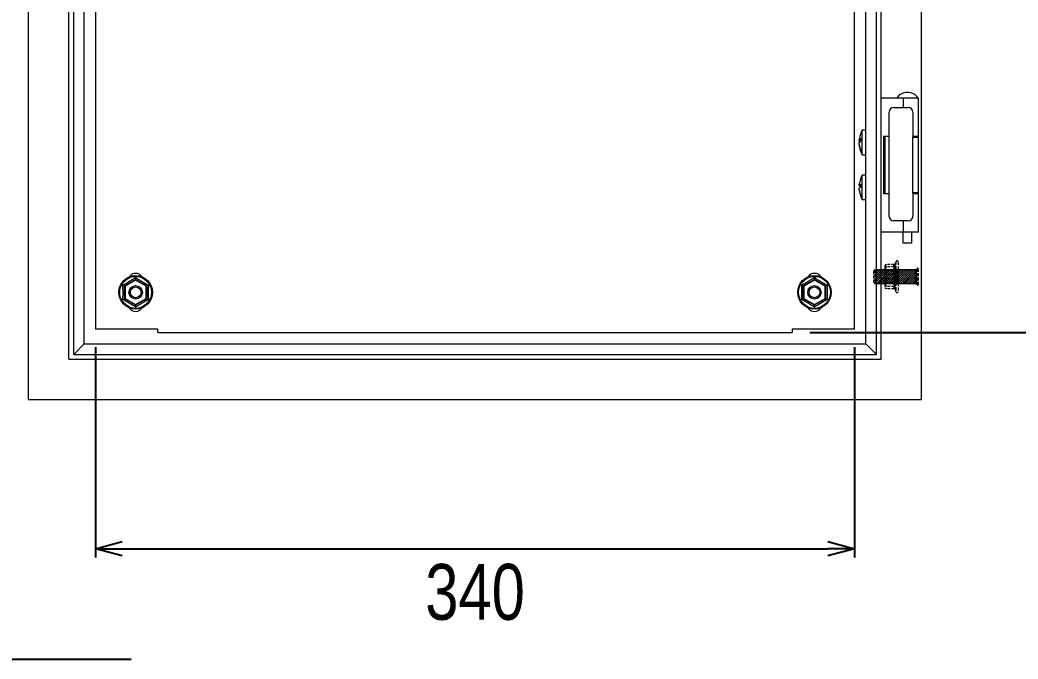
# Model space of a CAD drawing. Header units: millimetres. Extents: x 1748 to 4319, y 1305 to 3131.
# Drawn here: x 3019.7 to 3466.7, y 2196.9 to 2482.9 of the extents above; entities that cross this region are included whole.
import ezdxf

# ---------------------------------------------------------------- set-up
doc = ezdxf.new("R2010")
doc.units = ezdxf.units.MM
doc.linetypes.add('HIDDEN', pattern=[1.905, 1.27, -0.635])
doc.layers.add('AMLAYER_BENDLINE_BACK', color=1, linetype='HIDDEN')
doc.layers.add('BUSBAR', color=3, linetype='Continuous')
doc.styles.add('TAMCO', font='cordia.shx', dxfattribs={"width": 0.8, "height": 25})
doc.dimstyles.new('TAMCO', dxfattribs={"dimtxt": 25, "dimasz": 12, "dimexe": 4, "dimexo": 8, "dimgap": 7, "dimtad": 2, "dimdec": 1, "dimdsep": 46, "dimtxsty": 'TAMCO', "dimblk": 'OPEN30', "dimcen": 2.5, "dimclrd": 4, "dimclre": 4, "dimclrt": 3, "dimadec": 0, "dimazin": 0, "dimtfac": 1, "dimtdec": 1, "dimtmove": 0, "dimatfit": 3, "dimldrblk": 'OPEN30', "dimfxl": 1, "dimarcsym": 0})

# ---------------------------------------------------------------- blocks, each defined once
blk = doc.blocks.new('_Open30')
at = {"color": 0, "linetype": 'ByBlock', "lineweight": -2}
for p, q in [((-1, 0.268), (0, 0)), ((0, 0), (-1, -0.268)), ((0, 0), (-1, 0))]:
    blk.add_line(p, q, dxfattribs=at)
blk = doc.blocks.new('*D38')
at = {"color": 4, "linetype": 'ByBlock', "lineweight": -2}
for p, q in [((3053.5, 2336.49), (3053.5, 2242.28)), ((3393.5, 2336.49), (3393.5, 2242.28)), ((3065.5, 2246.28), (3381.5, 2246.28))]:
    blk.add_line(p, q, dxfattribs=at)
at = {"layer": 'DEFPOINTS', "color": 0, "linetype": 'ByBlock'}
for p in [(3053.5, 2344.49), (3393.5, 2344.49), (3393.5, 2246.28)]:
    blk.add_point(p, dxfattribs=at)
at = {"color": 4, "linetype": 'ByBlock', "lineweight": -2, "xscale": 12, "yscale": 12, "zscale": 12, "rotation": 180}
blk.add_blockref('_Open30', (3053.5, 2246.28), dxfattribs=at)
at = {"color": 4, "linetype": 'ByBlock', "lineweight": -2, "xscale": 12, "yscale": 12, "zscale": 12}
blk.add_blockref('_Open30', (3393.5, 2246.28), dxfattribs=at)
at = {"color": 3, "linetype": 'ByBlock', "lineweight": 9, "insert": (3223.5, 2226.78), "char_height": 25, "attachment_point": 5, "style": 'TAMCO'}
blk.add_mtext('340', dxfattribs=at)
blk = doc.blocks.new('*D39')
at = {"color": 4, "linetype": 'ByBlock', "lineweight": -2}
for p, q in [((3373.5, 2747.99), (3528.27, 2747.99)), ((3524.27, 2735.99), (3524.27, 2354.99)), ((3373.5, 2342.99), (3528.27, 2342.99))]:
    blk.add_line(p, q, dxfattribs=at)
at = {"layer": 'DEFPOINTS', "color": 0, "linetype": 'ByBlock'}
for p in [(3365.5, 2747.99), (3365.5, 2342.99), (3524.27, 2342.99)]:
    blk.add_point(p, dxfattribs=at)
at = {"color": 4, "linetype": 'ByBlock', "lineweight": -2, "xscale": 12, "yscale": 12, "zscale": 12}
for p, rotation in [((3524.27, 2747.99), 90), ((3524.27, 2342.99), 270)]:
    blk.add_blockref('_Open30', p, dxfattribs=dict(at, rotation=rotation))
at = {"color": 3, "linetype": 'ByBlock', "lineweight": 9, "insert": (3543.77, 2545.49), "char_height": 25, "attachment_point": 5, "rotation": 90, "style": 'TAMCO'}
blk.add_mtext('405', dxfattribs=at)
blk = doc.blocks.new('*D44')
at = {"layer": 'BUSBAR', "color": 4, "lineweight": -2}
for p, q in [((3015.5, 2812.99), (2914.46, 2812.99)), ((2918.46, 2324.99), (2918.46, 2800.99)), ((3015.5, 2312.99), (2914.46, 2312.99))]:
    blk.add_line(p, q, dxfattribs=at)
at = {"layer": 'DEFPOINTS', "color": 0}
for p in [(2918.46, 2812.99), (3023.5, 2812.99), (3023.5, 2312.99)]:
    blk.add_point(p, dxfattribs=at)
at = {"layer": 'BUSBAR', "color": 4, "lineweight": -2, "xscale": 12, "yscale": 12, "zscale": 12}
for p, rotation in [((2918.46, 2812.99), 90), ((2918.46, 2312.99), 270)]:
    blk.add_blockref('_Open30', p, dxfattribs=dict(at, rotation=rotation))
at = {"layer": 'BUSBAR', "color": 3, "lineweight": 9, "insert": (2898.96, 2562.99), "char_height": 25, "attachment_point": 5, "rotation": 90, "style": 'TAMCO'}
blk.add_mtext('500', dxfattribs=at)
blk = doc.blocks.new('A$C4a85c06d')
at = {"layer": 'BUSBAR', "color": 2, "lineweight": 9}
blk.add_leader([(-54.03, 41), (-115.14, -116.09), (354.7, -116.09)], dimstyle='TAMCO', override={"dimgap": 8, "dimtad": 0, "dimarcsym": 1}, dxfattribs=at)

msp = doc.modelspace()

# ---------------------------------------------------------------- hatches: boundary and pattern name
at = {"layer": 'AMLAYER_BENDLINE_BACK', "lineweight": 9}
h = msp.add_hatch(dxfattribs=at)
h.set_pattern_fill('ANSI31', color=1, scale=5, style=0)
h.set_pattern_definition([(45, (34194.4548, 8198.7328), (-0.441941738, 0.441941738), [])])
edge = h.paths.add_edge_path()
edge.add_line((3420.8, 2369.64), (3420.8, 2370.27))
edge.add_line((3420.8, 2370.27), (3420.8, 2370.55))
edge.add_line((3420.8, 2370.55), (3420.8, 2370.89))
edge.add_line((3420.8, 2370.89), (3420.8, 2370.99))
edge.add_spline(control_points=[(3420.8, 2370.99), (3402.59, 2370.99)], knot_values=[0, 0, 1, 1], degree=1, periodic=0)
edge.add_line((3402.59, 2370.99), (3402.59, 2364.99))
edge.add_spline(control_points=[(3402.59, 2364.99), (3420.8, 2364.99)], knot_values=[0, 0, 1, 1], degree=1, periodic=0)
edge.add_line((3420.8, 2364.99), (3420.8, 2365.05))
edge.add_line((3420.8, 2365.05), (3420.8, 2365.51))
edge.add_line((3420.8, 2365.51), (3420.8, 2365.81))
edge.add_line((3420.8, 2365.81), (3420.8, 2365.93))
edge.add_line((3420.8, 2365.93), (3420.8, 2366.27))
edge.add_line((3420.8, 2366.27), (3420.8, 2366.99))
edge.add_line((3420.8, 2366.99), (3420.8, 2367.14))
edge.add_line((3420.8, 2367.14), (3420.8, 2367.25))
edge.add_line((3420.8, 2367.25), (3420.8, 2367.29))
edge.add_line((3420.8, 2367.29), (3420.8, 2367.95))
edge.add_line((3420.8, 2367.95), (3420.8, 2368.73))
edge.add_line((3420.8, 2368.73), (3420.8, 2368.84))
edge.add_line((3420.8, 2368.84), (3420.8, 2369.42))
edge.add_line((3420.8, 2369.42), (3420.8, 2369.64))

# ---------------------------------------------------------------- linework, layer by layer
at = {"color": 7, "linetype": 'Continuous', "lineweight": 9}
for p, q in [((3023.5, 2312.99), (3023.5, 2812.99)), ((3423.5, 2312.99), (3423.5, 2812.99)), ((3041.62, 2331.12), (3041.62, 2759.87)), ((3405.37, 2331.12), (3405.37, 2759.87)), ((3043.74, 2333.24), (3043.74, 2757.74)), ((3403.25, 2333.24), (3403.25, 2757.74)), ((3048.5, 2337.99), (3048.5, 2752.99)), ((3398.5, 2337.99), (3398.5, 2752.99)), ((3053.5, 2746.49), (3053.5, 2344.49)), ((3393.5, 2344.49), (3393.5, 2746.49)), ((3405.37, 2447.99), (3415.41, 2447.99)), ((3415.41, 2447.99), (3422.12, 2447.99)), ((3415.41, 2443.69), (3415.41, 2447.99)), ((3408.92, 2394.99), (3408.92, 2441.69)), ((3410.92, 2443.69), (3417.52, 2443.69)), ((3419.52, 2441.69), (3419.52, 2430.49)), ((3396.87, 2422.49), (3396.87, 2433.49)), ((3395.6, 2429.19), (3395.6, 2429.56)), ((3395.63, 2429.19), (3395.6, 2429.02)), ((3395.6, 2429.02), (3395.6, 2428.11)), ((3395.6, 2426.96), (3395.6, 2427.87)), ((3408.92, 2430.79), (3406.39, 2430.79)), ((3406.39, 2430.79), (3406.39, 2405.19)), ((3407.07, 2430.79), (3407.07, 2405.19)), ((3422.12, 2430.79), (3419.52, 2430.79)), ((3419.52, 2430.49), (3422.02, 2430.49)), ((3419.52, 2405.49), (3419.52, 2430.49)), ((3422.02, 2430.49), (3422.02, 2405.49)), ((3395.6, 2426.8), (3395.6, 2426.42)), ((3395.6, 2408.94), (3395.6, 2409.5)), ((3396.87, 2402.49), (3396.87, 2413.49)), ((3395.6, 2408.96), (3395.6, 2408.44)), ((3395.6, 2406.73), (3395.6, 2407.54)), ((3395.6, 2406.73), (3395.6, 2406.48)), ((3406.39, 2405.19), (3408.92, 2405.19)), ((3422.02, 2405.49), (3419.52, 2405.49)), ((3419.52, 2405.49), (3419.52, 2394.99)), ((3419.52, 2405.19), (3422.12, 2405.19)), ((3417.52, 2392.99), (3410.92, 2392.99)), ((3415.41, 2387.99), (3415.41, 2392.99)), ((3415.41, 2387.99), (3405.37, 2387.99)), ((3422.12, 2387.99), (3415.41, 2387.99)), ((3417.12, 2382.99), (3415.12, 2382.99)), ((3419.12, 2382.99), (3417.12, 2382.99)), ((3066.5, 2363.88), (3071.5, 2366.76)), ((3071.5, 2366.48), (3066.75, 2363.73)), ((3071.5, 2366.48), (3071.5, 2366.76)), ((3071.5, 2366.76), (3076.5, 2363.88)), ((3076.25, 2363.73), (3071.5, 2366.48)), ((3370.5, 2363.88), (3375.5, 2366.76)), ((3375.5, 2366.48), (3370.75, 2363.73)), ((3375.5, 2366.48), (3375.5, 2366.76)), ((3375.5, 2366.76), (3380.5, 2363.88)), ((3380.25, 2363.73), (3375.5, 2366.48)), ((3066.5, 2358.1), (3066.5, 2363.88)), ((3066.75, 2363.73), (3066.5, 2363.88)), ((3066.75, 2363.73), (3066.75, 2358.25)), ((3076.5, 2363.88), (3076.25, 2363.73)), ((3076.25, 2358.25), (3076.25, 2363.73)), ((3076.5, 2363.88), (3076.5, 2358.1)), ((3370.75, 2363.73), (3370.5, 2363.88)), ((3370.5, 2358.1), (3370.5, 2363.88)), ((3370.75, 2363.73), (3370.75, 2358.25)), ((3380.5, 2363.88), (3380.25, 2363.73)), ((3380.25, 2358.25), (3380.25, 2363.73)), ((3380.5, 2363.88), (3380.5, 2358.1)), ((3066.75, 2358.25), (3066.5, 2358.1)), ((3071.5, 2355.22), (3066.5, 2358.1)), ((3066.75, 2358.25), (3071.5, 2355.51)), ((3071.5, 2355.51), (3076.25, 2358.25)), ((3076.5, 2358.1), (3071.5, 2355.22)), ((3076.5, 2358.1), (3076.25, 2358.25)), ((3370.75, 2358.25), (3370.5, 2358.1)), ((3375.5, 2355.22), (3370.5, 2358.1)), ((3370.75, 2358.25), (3375.5, 2355.51)), ((3375.5, 2355.51), (3380.25, 2358.25)), ((3380.5, 2358.1), (3375.5, 2355.22)), ((3380.5, 2358.1), (3380.25, 2358.25)), ((3071.5, 2355.22), (3071.5, 2355.51)), ((3375.5, 2355.22), (3375.5, 2355.51)), ((3081.5, 2344.49), (3053.5, 2344.49)), ((3081.5, 2342.99), (3081.5, 2344.49)), ((3081.5, 2342.99), (3365.5, 2342.99)), ((3365.5, 2344.49), (3365.5, 2342.99)), ((3393.5, 2344.49), (3365.5, 2344.49)), ((3043.74, 2333.24), (3048.5, 2337.99)), ((3048.5, 2337.99), (3398.5, 2337.99)), ((3398.5, 2337.99), (3403.25, 2333.24)), ((3041.62, 2331.12), (3405.37, 2331.12)), ((3043.74, 2333.24), (3403.25, 2333.24)), ((3023.5, 2312.99), (3423.5, 2312.99))]:
    msp.add_line(p, q, dxfattribs=at)
at = {"color": 1, "linetype": 'HIDDEN', "lineweight": 9}
for p, q in [((3402, 2370.4), (3402, 2365.58)), ((3402.59, 2370.99), (3402.59, 2364.99)), ((3420.8, 2371.01), (3420.8, 2370.86)), ((3421.18, 2370.99), (3420.8, 2370.99)), ((3421.18, 2370.98), (3420.8, 2370.98)), ((3421.18, 2370.94), (3420.8, 2370.94)), ((3421.18, 2370.91), (3420.8, 2370.91)), ((3420.8, 2370.86), (3420.8, 2370.89)), ((3420.8, 2370.89), (3420.8, 2370.55)), ((3421.18, 2370.87), (3420.8, 2370.87)), ((3421.18, 2370.81), (3420.8, 2370.81)), ((3421.18, 2370.7), (3420.8, 2370.7)), ((3421.18, 2370.63), (3420.8, 2370.63)), ((3421.18, 2370.55), (3420.8, 2370.55)), ((3420.8, 2370.27), (3420.8, 2370.55)), ((3421.18, 2370.46), (3420.8, 2370.46)), ((3421.18, 2370.28), (3420.8, 2370.28)), ((3420.8, 2370.27), (3420.8, 2369.64)), ((3421.18, 2370.17), (3420.8, 2370.17)), ((3421.18, 2370.06), (3420.8, 2370.06)), ((3421.18, 2369.93), (3420.8, 2369.93)), ((3421.18, 2369.7), (3420.8, 2369.7)), ((3420.8, 2369.64), (3420.8, 2369.42)), ((3421.18, 2369.56), (3420.8, 2369.56)), ((3421.18, 2369.42), (3420.8, 2369.42)), ((3420.8, 2368.84), (3420.8, 2369.42)), ((3421.18, 2369.27), (3420.8, 2369.27)), ((3421.4, 2371.06), (3421.18, 2371.06)), ((3421.4, 2371.01), (3421.18, 2371.01)), ((3421.18, 2371.01), (3421.18, 2370.86)), ((3421.4, 2370.99), (3421.18, 2370.99)), ((3421.4, 2370.95), (3421.18, 2370.95)), ((3421.4, 2370.93), (3421.18, 2370.93)), ((3421.4, 2370.93), (3421.18, 2370.93)), ((3421.4, 2370.89), (3421.18, 2370.89)), ((3421.18, 2370.89), (3421.18, 2370.27)), ((3421.18, 2370.89), (3421.18, 2370.86)), ((3421.4, 2370.86), (3421.18, 2370.86)), ((3421.4, 2370.83), (3421.18, 2370.83)), ((3421.4, 2370.73), (3421.18, 2370.73)), ((3421.4, 2370.53), (3421.18, 2370.53)), ((3421.4, 2370.47), (3421.18, 2370.47)), ((3421.4, 2370.27), (3421.18, 2370.27)), ((3421.18, 2370.06), (3421.18, 2370.27)), ((3421.4, 2370.2), (3421.18, 2370.2)), ((3421.18, 2369.64), (3421.18, 2370.06)), ((3421.4, 2369.95), (3421.18, 2369.95)), ((3421.4, 2369.71), (3421.18, 2369.71)), ((3421.4, 2369.64), (3421.18, 2369.64)), ((3421.18, 2369.64), (3421.18, 2368.73)), ((3421.4, 2369.38), (3421.18, 2369.38)), ((3421.4, 2371.44), (3421.4, 2364.54)), ((3422, 2371.44), (3422, 2364.54)), ((3421.18, 2369), (3420.8, 2369)), ((3420.8, 2368.84), (3420.8, 2368.73)), ((3421.18, 2368.84), (3420.8, 2368.84)), ((3420.8, 2368.73), (3420.8, 2367.95)), ((3421.18, 2368.69), (3420.8, 2368.69)), ((3421.18, 2368.53), (3420.8, 2368.53)), ((3421.18, 2368.24), (3420.8, 2368.24)), ((3421.18, 2368.07), (3420.8, 2368.07)), ((3420.8, 2367.29), (3420.8, 2367.95)), ((3420.8, 2367.95), (3420.8, 2367.91)), ((3421.18, 2367.91), (3420.8, 2367.91)), ((3421.18, 2367.74), (3420.8, 2367.74)), ((3421.18, 2367.46), (3420.8, 2367.46)), ((3421.18, 2367.29), (3420.8, 2367.29)), ((3420.8, 2367.29), (3420.8, 2367.25)), ((3420.8, 2367.25), (3420.8, 2367.14)), ((3421.18, 2367.14), (3420.8, 2367.14)), ((3420.8, 2367.14), (3420.8, 2366.99)), ((3420.8, 2366.99), (3420.8, 2366.27)), ((3421.18, 2366.98), (3420.8, 2366.98)), ((3421.18, 2366.71), (3420.8, 2366.71)), ((3421.18, 2366.56), (3420.8, 2366.56)), ((3421.18, 2366.42), (3420.8, 2366.42)), ((3421.18, 2366.28), (3420.8, 2366.28)), ((3420.8, 2365.93), (3420.8, 2366.27)), ((3421.18, 2366.05), (3420.8, 2366.05)), ((3421.18, 2365.93), (3420.8, 2365.93)), ((3420.8, 2365.93), (3420.8, 2365.81)), ((3421.18, 2365.81), (3420.8, 2365.81)), ((3420.8, 2365.81), (3420.8, 2365.51)), ((3421.18, 2365.7), (3420.8, 2365.7)), ((3421.18, 2365.53), (3420.8, 2365.53)), ((3420.8, 2365.51), (3420.8, 2365.05)), ((3421.18, 2365.43), (3420.8, 2365.43)), ((3421.18, 2365.35), (3420.8, 2365.35)), ((3421.18, 2365.28), (3420.8, 2365.28)), ((3421.18, 2365.17), (3420.8, 2365.17)), ((3421.18, 2365.11), (3420.8, 2365.11)), ((3421.18, 2365.07), (3420.8, 2365.07)), ((3420.8, 2365.05), (3420.8, 2364.93)), ((3421.18, 2365.04), (3420.8, 2365.04)), ((3421.18, 2365), (3420.8, 2365)), ((3421.18, 2364.99), (3420.8, 2364.99)), ((3421.4, 2369.08), (3421.18, 2369.08)), ((3421.4, 2368.99), (3421.18, 2368.99)), ((3421.18, 2368.07), (3421.18, 2368.73)), ((3421.4, 2368.73), (3421.18, 2368.73)), ((3421.18, 2368.69), (3421.18, 2368.73)), ((3421.4, 2368.64), (3421.18, 2368.64)), ((3421.4, 2368.32), (3421.18, 2368.32)), ((3421.18, 2368.03), (3421.18, 2368.07)), ((3421.18, 2368.03), (3421.18, 2367.95)), ((3421.4, 2368.03), (3421.18, 2368.03)), ((3421.4, 2367.95), (3421.18, 2367.95)), ((3421.18, 2367.95), (3421.18, 2366.99)), ((3421.4, 2367.67), (3421.18, 2367.67)), ((3421.4, 2367.34), (3421.18, 2367.34)), ((3421.4, 2367.25), (3421.18, 2367.25)), ((3421.18, 2366.56), (3421.18, 2366.99)), ((3421.4, 2366.99), (3421.18, 2366.99)), ((3421.4, 2366.9), (3421.18, 2366.9)), ((3421.4, 2366.6), (3421.18, 2366.6)), ((3421.18, 2366.42), (3421.18, 2366.56)), ((3421.18, 2366.27), (3421.18, 2366.42)), ((3421.4, 2366.34), (3421.18, 2366.34)), ((3421.18, 2366.27), (3421.18, 2365.51)), ((3421.4, 2366.27), (3421.18, 2366.27)), ((3421.4, 2366.03), (3421.18, 2366.03)), ((3421.4, 2365.78), (3421.18, 2365.78)), ((3421.4, 2365.71), (3421.18, 2365.71)), ((3421.18, 2365.43), (3421.18, 2365.51)), ((3421.4, 2365.51), (3421.18, 2365.51)), ((3421.4, 2365.45), (3421.18, 2365.45)), ((3421.18, 2365.35), (3421.18, 2365.43)), ((3421.18, 2365.05), (3421.18, 2365.35)), ((3421.4, 2365.25), (3421.18, 2365.25)), ((3421.4, 2365.1), (3421.18, 2365.1)), ((3421.18, 2365.05), (3421.18, 2364.71)), ((3421.4, 2365.05), (3421.18, 2365.05)), ((3421.4, 2364.93), (3421.18, 2364.93)), ((3421.4, 2364.81), (3421.18, 2364.81)), ((3421.4, 2364.78), (3421.18, 2364.78)), ((3421.4, 2364.71), (3421.18, 2364.71)), ((3421.4, 2364.69), (3421.21, 2364.69)), ((3421.4, 2364.64), (3421.29, 2364.64)), ((3421.4, 2364.62), (3421.31, 2364.62))]:
    msp.add_line(p, q, dxfattribs=at)
at = {"color": 7, "linetype": 'Continuous', "lineweight": 9, "flags": 128}
msp.add_lwpolyline([(3395.6, 2428.11), (3395.64, 2428), (3395.64, 2427.99)], dxfattribs=at)
at = {"color": 7, "linetype": 'Continuous', "lineweight": 9}
for centre, radius in [((3071.5, 2360.99), 7.5), ((3071.5, 2360.99), 7.16), ((3375.5, 2360.99), 7.5), ((3375.5, 2360.99), 7.16), ((3071.5, 2360.99), 3), ((3071.5, 2360.99), 2.41), ((3375.5, 2360.99), 3), ((3375.5, 2360.99), 2.41)]:
    msp.add_circle(centre, radius, dxfattribs=at)
for centre, radius, start, end in [((3417.12, 2444.73), 5.76, 34.4829, 145.5171), ((3410.92, 2441.69), 2, 90, 180), ((3417.52, 2441.69), 2, 0, 90), ((3407.2, 2427.99), 11.7, 151.9602, 170.8557), ((3397.93, 2428.4), 2.46, 138.6057, 161.3019), ((3397.93, 2427.08), 2.46, 138.6058, 161.3019), ((3407.11, 2429.37), 11.04, 176.5934, 183.4066), ((3405.61, 2428.28), 10.1, 187.5109, 199.3701), ((3405.61, 2427.74), 10.1, 187.5109, 199.3701), ((3407.2, 2427.99), 11.7, 189.1443, 208.0398), ((3397.96, 2424.66), 1.89, 171.7651, 188.2349), ((3406.85, 2408.11), 11.33, 161.7422, 172.9544), ((3396.7, 2408.08), 1.39, 116.0035, 141.868), ((3408.58, 2408.63), 12.52, 176.8001, 183.1999), ((3407.2, 2407.99), 11.7, 151.9602, 161.7439), ((3396.7, 2409.3), 1.39, 218.132, 243.9965), ((3396.7, 2406.68), 1.39, 116.0035, 141.868), ((3406.85, 2408.12), 11.33, 187.0456, 198.2578), ((3406.85, 2407.87), 11.33, 187.0457, 198.2578), ((3396.49, 2404.44), 0.421, 162.4735, 197.5265), ((3407.2, 2407.99), 11.7, 198.2561, 208.0398), ((3410.92, 2394.99), 2, 180, 270), ((3417.52, 2394.99), 2, 270, 0), ((3071.5, 2365.99), 3.5, 32.8783, 147.1217), ((3375.5, 2365.99), 3.5, 32.8783, 147.1217), ((3071.5, 2355.99), 3.5, 212.8783, 327.1217), ((3375.5, 2355.99), 3.5, 212.8783, 327.1217)]:
    msp.add_arc(centre, radius, start, end, dxfattribs=at)
at = {"color": 1, "linetype": 'HIDDEN', "lineweight": 9}
for centre, start, end in [((3421.7, 2371.44), 0, 180), ((3421.7, 2364.54), 180, 0)]:
    msp.add_arc(centre, 0.297, start, end, dxfattribs=at)
at = {"color": 7, "linetype": 'Continuous', "lineweight": 9}
for points in [[(3422.12, 2430.79), (3422.12, 2447.99)], [(3398.5, 2433.49), (3396.87, 2433.49)], [(3395.6, 2429.19), (3396.09, 2429.17)], [(3396.87, 2422.49), (3398.5, 2422.49)], [(3398.5, 2413.49), (3396.87, 2413.49)], [(3395.6, 2408.94), (3396.09, 2408.93)], [(3396.09, 2408.44), (3395.6, 2408.44)], [(3422.12, 2387.99), (3422.12, 2405.19)], [(3396.87, 2402.49), (3398.5, 2402.49)], [(3415.12, 2387.99), (3415.12, 2382.99)], [(3419.12, 2382.99), (3419.12, 2387.99)]]:
    msp.add_open_spline(points, degree=1, dxfattribs=at)
for points, knots in [([(3395.6, 2429.02), (3395.77, 2429.01), (3395.96, 2429), (3396.16, 2428.98), (3396.19, 2428.98)], [0, 0, 0, 0, 0.840042, 1, 1, 1, 1]), ([(3065.79, 2364.28), (3066.37, 2364.6), (3067.61, 2365.28), (3069.53, 2366.39), (3070.84, 2367.18), (3071.5, 2367.58)], [0, 0, 0, 0, 0.302131, 0.647328, 1, 1, 1, 1]), ([(3071.5, 2367.58), (3071.5, 2367.58), (3071.5, 2367.46), (3071.5, 2367.23), (3071.5, 2366.98), (3071.5, 2366.8), (3071.5, 2366.78), (3071.5, 2366.76)], [0, 0, 0, 0, 0.004705, 0.271149, 0.530772, 0.764909, 1, 1, 1, 1]), ([(3071.5, 2367.58), (3072.06, 2367.24), (3073.27, 2366.5), (3075.19, 2365.39), (3076.52, 2364.65), (3077.2, 2364.28)], [0, 0, 0, 0, 0.302131, 0.647328, 1, 1, 1, 1]), ([(3369.79, 2364.28), (3370.37, 2364.6), (3371.61, 2365.28), (3373.53, 2366.39), (3374.84, 2367.18), (3375.5, 2367.58)], [0, 0, 0, 0, 0.302132, 0.647329, 1, 1, 1, 1]), ([(3375.5, 2367.58), (3375.5, 2367.58), (3375.5, 2367.46), (3375.5, 2367.23), (3375.5, 2366.98), (3375.5, 2366.8), (3375.5, 2366.78), (3375.5, 2366.76)], [0, 0, 0, 0, 0.004705, 0.271149, 0.530772, 0.764909, 1, 1, 1, 1]), ([(3375.5, 2367.58), (3376.06, 2367.24), (3377.27, 2366.5), (3379.19, 2365.39), (3380.52, 2364.65), (3381.2, 2364.28)], [0, 0, 0, 0, 0.302131, 0.647328, 1, 1, 1, 1]), ([(3065.79, 2364.28), (3065.79, 2364.28), (3065.9, 2364.22), (3066.09, 2364.11), (3066.31, 2363.98), (3066.46, 2363.9), (3066.49, 2363.88), (3066.5, 2363.88)], [0, 0, 0, 0, 0.004709, 0.27115, 0.530773, 0.764909, 1, 1, 1, 1]), ([(3065.79, 2357.7), (3065.81, 2358.36), (3065.84, 2359.77), (3065.84, 2361.99), (3065.81, 2363.51), (3065.79, 2364.28)], [0, 0, 0, 0, 0.302131, 0.647329, 1, 1, 1, 1]), ([(3076.5, 2363.88), (3076.51, 2363.88), (3076.53, 2363.9), (3076.68, 2363.98), (3076.9, 2364.11), (3077.09, 2364.22), (3077.2, 2364.28), (3077.2, 2364.28)], [0, 0, 0, 0, 0.235091, 0.469227, 0.72885, 0.995291, 1, 1, 1, 1]), ([(3077.2, 2364.28), (3077.19, 2363.63), (3077.15, 2362.21), (3077.15, 2359.99), (3077.18, 2358.47), (3077.2, 2357.7)], [0, 0, 0, 0, 0.302131, 0.647329, 1, 1, 1, 1]), ([(3369.79, 2364.28), (3369.79, 2364.28), (3369.9, 2364.22), (3370.09, 2364.11), (3370.31, 2363.98), (3370.46, 2363.9), (3370.49, 2363.88), (3370.5, 2363.88)], [0, 0, 0, 0, 0.004705, 0.27115, 0.530774, 0.764909, 1, 1, 1, 1]), ([(3369.79, 2357.7), (3369.81, 2358.36), (3369.84, 2359.77), (3369.84, 2361.99), (3369.81, 2363.51), (3369.79, 2364.28)], [0, 0, 0, 0, 0.302131, 0.647329, 1, 1, 1, 1]), ([(3380.5, 2363.88), (3380.51, 2363.88), (3380.53, 2363.9), (3380.68, 2363.98), (3380.9, 2364.11), (3381.09, 2364.22), (3381.2, 2364.28), (3381.2, 2364.28)], [0, 0, 0, 0, 0.235091, 0.469226, 0.72885, 0.995295, 1, 1, 1, 1]), ([(3381.2, 2364.28), (3381.19, 2363.63), (3381.15, 2362.21), (3381.15, 2359.99), (3381.18, 2358.47), (3381.2, 2357.7)], [0, 0, 0, 0, 0.302131, 0.647329, 1, 1, 1, 1]), ([(3065.79, 2357.7), (3065.79, 2357.7), (3065.9, 2357.76), (3066.09, 2357.87), (3066.31, 2358), (3066.46, 2358.09), (3066.49, 2358.1), (3066.5, 2358.1)], [0, 0, 0, 0, 0.004709, 0.27115, 0.530771, 0.764909, 1, 1, 1, 1]), ([(3071.5, 2354.4), (3070.93, 2354.75), (3069.73, 2355.48), (3067.8, 2356.59), (3066.47, 2357.33), (3065.79, 2357.7)], [0, 0, 0, 0, 0.302131, 0.647329, 1, 1, 1, 1]), ([(3077.2, 2357.7), (3076.62, 2357.38), (3075.38, 2356.7), (3073.46, 2355.59), (3072.15, 2354.8), (3071.5, 2354.4)], [0, 0, 0, 0, 0.302131, 0.647329, 1, 1, 1, 1]), ([(3076.5, 2358.1), (3076.51, 2358.1), (3076.53, 2358.09), (3076.68, 2358), (3076.9, 2357.87), (3077.09, 2357.76), (3077.2, 2357.7), (3077.2, 2357.7)], [0, 0, 0, 0, 0.235091, 0.469229, 0.72885, 0.995291, 1, 1, 1, 1]), ([(3369.79, 2357.7), (3369.79, 2357.7), (3369.9, 2357.76), (3370.09, 2357.87), (3370.31, 2358), (3370.46, 2358.09), (3370.49, 2358.1), (3370.5, 2358.1)], [0, 0, 0, 0, 0.004705, 0.27115, 0.530772, 0.764908, 1, 1, 1, 1]), ([(3375.5, 2354.4), (3374.93, 2354.75), (3373.73, 2355.48), (3371.8, 2356.59), (3370.47, 2357.33), (3369.79, 2357.7)], [0, 0, 0, 0, 0.302131, 0.647328, 1, 1, 1, 1]), ([(3381.2, 2357.7), (3380.62, 2357.38), (3379.38, 2356.7), (3377.46, 2355.59), (3376.15, 2354.8), (3375.5, 2354.4)], [0, 0, 0, 0, 0.30213, 0.647329, 1, 1, 1, 1]), ([(3380.5, 2358.1), (3380.51, 2358.1), (3380.53, 2358.09), (3380.68, 2358), (3380.9, 2357.87), (3381.09, 2357.76), (3381.2, 2357.7), (3381.2, 2357.7)], [0, 0, 0, 0, 0.235092, 0.469228, 0.72885, 0.995295, 1, 1, 1, 1]), ([(3071.5, 2355.22), (3071.5, 2355.21), (3071.5, 2355.18), (3071.5, 2355), (3071.5, 2354.75), (3071.5, 2354.53), (3071.5, 2354.41), (3071.5, 2354.4)], [0, 0, 0, 0, 0.235091, 0.469225, 0.728847, 0.99529, 1, 1, 1, 1]), ([(3375.5, 2355.22), (3375.5, 2355.21), (3375.5, 2355.18), (3375.5, 2355), (3375.5, 2354.75), (3375.5, 2354.53), (3375.5, 2354.41), (3375.5, 2354.4)], [0, 0, 0, 0, 0.235091, 0.469225, 0.728847, 0.99529, 1, 1, 1, 1])]:
    msp.add_open_spline(points, degree=3, knots=knots, dxfattribs=at)
at = {"color": 1, "linetype": 'HIDDEN', "lineweight": 9}
for points, degree in [([(3402.59, 2370.99), (3402, 2370.4)], 1), ([(3421.18, 2370.99), (3420.8, 2370.99)], 1), ([(3421.4, 2371.01), (3421.18, 2371.01)], 1), ([(3422, 2371.44), (3422, 2371.44)], 1), ([(3402, 2365.58), (3402.59, 2364.99)], 1), ([(3420.8, 2364.99), (3421.18, 2364.99)], 1), ([(3421.4, 2364.79), (3421.28, 2364.86), (3421.17, 2364.81), (3421.05, 2364.78)], 3), ([(3421.07, 2364.77), (3421.18, 2364.8), (3421.29, 2364.85), (3421.4, 2364.79)], 3), ([(3421.07, 2364.77), (3421.18, 2364.76), (3421.29, 2364.69), (3421.4, 2364.63)], 3), ([(3421.32, 2364.62), (3421.4, 2364.62)], 1), ([(3422, 2364.54), (3422, 2364.54)], 1)]:
    msp.add_open_spline(points, degree=degree, dxfattribs=at)
at = {"color": 1, "lineweight": 9}
for points in [[(3420.8, 2370.99), (3402.59, 2370.99)], [(3402.59, 2364.99), (3420.8, 2364.99)]]:
    msp.add_open_spline(points, degree=1, dxfattribs=at)
at = {"color": 1, "linetype": 'HIDDEN', "lineweight": 9}
for points, knots in [([(3421.4, 2371.38), (3421.33, 2371.33), (3421.13, 2371.21), (3420.93, 2371.08), (3420.8, 2371.01)], [0, 0, 0, 0, 0.374628, 1, 1, 1, 1]), ([(3420.8, 2370.99), (3420.91, 2371.06), (3421.11, 2371.18), (3421.31, 2371.3), (3421.4, 2371.35)], [0, 0, 0, 0, 0.559493, 1, 1, 1, 1]), ([(3421.4, 2371.3), (3421.33, 2371.25), (3421.13, 2371.14), (3420.93, 2371.02), (3420.8, 2370.95)], [0, 0, 0, 0, 0.374625, 1, 1, 1, 1]), ([(3420.8, 2370.93), (3420.93, 2371), (3421.13, 2371.13), (3421.33, 2371.25), (3421.4, 2371.29)], [0, 0, 0, 0, 0.625374, 1, 1, 1, 1]), ([(3421.4, 2371.19), (3421.31, 2371.14), (3421.11, 2371.01), (3420.91, 2370.89), (3420.8, 2370.83)], [0, 0, 0, 0, 0.440506, 1, 1, 1, 1]), ([(3420.8, 2370.86), (3420.91, 2370.92), (3421.11, 2371.03), (3421.31, 2371.14), (3421.4, 2371.19)], [0, 0, 0, 0, 0.559495, 1, 1, 1, 1]), ([(3421.4, 2370.88), (3421.33, 2370.84), (3421.13, 2371.09), (3420.93, 2370.99), (3420.8, 2370.93)], [0, 0, 0, 0, 0.374628, 1, 1, 1, 1]), ([(3421.4, 2370.87), (3421.31, 2370.82), (3421.11, 2371.06), (3420.91, 2370.95), (3420.8, 2370.89)], [0, 0, 0, 0, 0.440505, 1, 1, 1, 1]), ([(3420.8, 2370.73), (3420.93, 2370.79), (3421.13, 2370.88), (3421.33, 2370.97), (3421.4, 2371)], [0, 0, 0, 0, 0.625372, 1, 1, 1, 1]), ([(3421.4, 2370.78), (3421.33, 2370.75), (3421.13, 2370.66), (3420.93, 2370.58), (3420.8, 2370.53)], [0, 0, 0, 0, 0.374627, 1, 1, 1, 1]), ([(3420.8, 2370.47), (3420.93, 2370.53), (3421.13, 2370.63), (3421.33, 2370.73), (3421.4, 2370.77)], [0, 0, 0, 0, 0.625375, 1, 1, 1, 1]), ([(3420.8, 2370.27), (3420.93, 2370.32), (3421.13, 2370.39), (3421.33, 2370.46), (3421.4, 2370.49)], [0, 0, 0, 0, 0.625374, 1, 1, 1, 1]), ([(3421.4, 2370.48), (3421.33, 2370.44), (3421.13, 2370.35), (3420.93, 2370.26), (3420.8, 2370.2)], [0, 0, 0, 0, 0.374628, 1, 1, 1, 1]), ([(3420.8, 2369.95), (3420.93, 2370), (3421.13, 2370.08), (3421.33, 2370.17), (3421.4, 2370.2)], [0, 0, 0, 0, 0.625372, 1, 1, 1, 1]), ([(3421.4, 2369.86), (3421.33, 2369.83), (3421.13, 2369.76), (3420.93, 2369.68), (3420.8, 2369.64)], [0, 0, 0, 0, 0.374626, 1, 1, 1, 1]), ([(3421.4, 2369.86), (3421.21, 2369.81), (3421.01, 2369.76), (3420.81, 2369.71), (3420.8, 2369.71)], [0, 0, 0, 0, 0.950163, 1, 1, 1, 1]), ([(3420.8, 2369.38), (3420.93, 2369.41), (3421.13, 2369.45), (3421.33, 2369.48), (3421.4, 2369.5)], [0, 0, 0, 0, 0.625372, 1, 1, 1, 1]), ([(3421.4, 2369.16), (3421.31, 2369.15), (3421.11, 2369.12), (3420.91, 2369.1), (3420.8, 2369.08)], [0, 0, 0, 0, 0.440506, 1, 1, 1, 1]), ([(3420.8, 2368.99), (3420.81, 2369), (3421.01, 2369.05), (3421.21, 2369.1), (3421.4, 2369.15)], [0, 0, 0, 0, 0.049836, 1, 1, 1, 1]), ([(3420.91, 2371.07), (3421, 2371.06), (3421.16, 2370.92), (3421.33, 2371.01), (3421.4, 2371.06)], [0.1790506, 0.1790506, 0.1790506, 0.1790506, 0.6253726, 1, 1, 1, 1]), ([(3420.8, 2368.73), (3420.93, 2368.74), (3421.13, 2368.75), (3421.33, 2368.76), (3421.4, 2368.77)], [0, 0, 0, 0, 0.625373, 1, 1, 1, 1]), ([(3421.4, 2368.75), (3421.33, 2368.74), (3421.13, 2368.7), (3420.93, 2368.66), (3420.8, 2368.64)], [0, 0, 0, 0, 0.374622, 1, 1, 1, 1]), ([(3420.8, 2368.32), (3420.91, 2368.33), (3421.11, 2368.36), (3421.31, 2368.38), (3421.4, 2368.4)], [0, 0, 0, 0, 0.559496, 1, 1, 1, 1]), ([(3421.4, 2367.99), (3421.33, 2368), (3421.13, 2368.01), (3420.93, 2368.02), (3420.8, 2368.03)], [0, 0, 0, 0, 0.374629, 1, 1, 1, 1]), ([(3421.4, 2367.99), (3421.33, 2367.98), (3421.13, 2367.97), (3420.93, 2367.96), (3420.8, 2367.95)], [0, 0, 0, 0, 0.374629, 1, 1, 1, 1]), ([(3420.8, 2367.67), (3420.81, 2367.66), (3421.01, 2367.64), (3421.21, 2367.61), (3421.4, 2367.59)], [0, 0, 0, 0, 0.049836, 1, 1, 1, 1]), ([(3421.4, 2367.23), (3421.33, 2367.24), (3421.13, 2367.28), (3420.93, 2367.32), (3420.8, 2367.34)], [0, 0, 0, 0, 0.374627, 1, 1, 1, 1]), ([(3420.8, 2367.25), (3420.93, 2367.25), (3421.13, 2367.23), (3421.33, 2367.22), (3421.4, 2367.21)], [0, 0, 0, 0, 0.625373, 1, 1, 1, 1]), ([(3420.8, 2366.99), (3420.91, 2366.96), (3421.11, 2366.91), (3421.31, 2366.86), (3421.4, 2366.84)], [0, 0, 0, 0, 0.559496, 1, 1, 1, 1]), ([(3421.4, 2366.82), (3421.21, 2366.85), (3421.01, 2366.87), (3420.81, 2366.9), (3420.8, 2366.9)], [0, 0, 0, 0, 0.950164, 1, 1, 1, 1]), ([(3420.8, 2366.6), (3420.93, 2366.57), (3421.13, 2366.54), (3421.33, 2366.5), (3421.4, 2366.48)], [0, 0, 0, 0, 0.625375, 1, 1, 1, 1]), ([(3421.4, 2366.13), (3421.33, 2366.15), (3421.13, 2366.23), (3420.93, 2366.3), (3420.8, 2366.34)], [0, 0, 0, 0, 0.374626, 1, 1, 1, 1]), ([(3421.4, 2366.12), (3421.31, 2366.14), (3421.11, 2366.19), (3420.91, 2366.24), (3420.8, 2366.27)], [0, 0, 0, 0, 0.440506, 1, 1, 1, 1]), ([(3420.8, 2366.03), (3420.93, 2365.98), (3421.13, 2365.9), (3421.33, 2365.82), (3421.4, 2365.78)], [0, 0, 0, 0, 0.625376, 1, 1, 1, 1]), ([(3421.4, 2365.5), (3421.33, 2365.54), (3421.13, 2365.63), (3420.93, 2365.72), (3420.8, 2365.78)], [0, 0, 0, 0, 0.374626, 1, 1, 1, 1]), ([(3420.8, 2365.71), (3420.93, 2365.66), (3421.13, 2365.59), (3421.33, 2365.52), (3421.4, 2365.49)], [0, 0, 0, 0, 0.625374, 1, 1, 1, 1]), ([(3420.8, 2365.51), (3420.93, 2365.45), (3421.13, 2365.35), (3421.33, 2365.25), (3421.4, 2365.22)], [0, 0, 0, 0, 0.625373, 1, 1, 1, 1]), ([(3421.4, 2365.2), (3421.33, 2365.24), (3421.13, 2365.32), (3420.93, 2365.4), (3420.8, 2365.45)], [0, 0, 0, 0, 0.37463, 1, 1, 1, 1]), ([(3420.8, 2365.25), (3420.93, 2365.19), (3421.13, 2365.1), (3421.33, 2365.01), (3421.4, 2364.98)], [0, 0, 0, 0, 0.625374, 1, 1, 1, 1]), ([(3421.4, 2364.76), (3421.21, 2364.86), (3421.01, 2364.98), (3420.81, 2365.09), (3420.8, 2365.1)], [0, 0, 0, 0, 0.950164, 1, 1, 1, 1]), ([(3421.4, 2364.76), (3421.33, 2364.79), (3421.13, 2364.89), (3420.93, 2364.99), (3420.8, 2365.05)], [0, 0, 0, 0, 0.374625, 1, 1, 1, 1]), ([(3420.8, 2364.93), (3420.93, 2364.85), (3421.13, 2364.73), (3421.33, 2364.62), (3421.4, 2364.57)], [0, 0, 0, 0, 0.625372, 1, 1, 1, 1]), ([(3421.4, 2364.61), (3421.33, 2364.65), (3421.19, 2364.74), (3421.05, 2364.82), (3420.99, 2364.82)], [0, 0, 0, 0, 0.3746281, 0.6864114, 0.6864114, 0.6864114, 0.6864114]), ([(3421.09, 2364.76), (3421.12, 2364.77), (3421.22, 2364.8), (3421.33, 2364.73), (3421.4, 2364.69)], [0.4828472, 0.4828472, 0.4828472, 0.4828472, 0.6253746, 1, 1, 1, 1]), ([(3421.4, 2364.68), (3421.33, 2364.73), (3421.23, 2364.79), (3421.13, 2364.76), (3421.1, 2364.75)], [0, 0, 0, 0, 0.3746265, 0.4980991, 0.4980991, 0.4980991, 0.4980991])]:
    msp.add_open_spline(points, degree=3, knots=knots, dxfattribs=at)
at = {"layer": 'AMLAYER_BENDLINE_BACK', "color": 1, "lineweight": 9}
for p, q in [((3411.96, 2374.7), (3411.96, 2361.27)), ((3413.06, 2374.52), (3413.06, 2361.46)), ((3407.06, 2372.92), (3407.06, 2369.75)), ((3407.06, 2369.75), (3407.06, 2364.81)), ((3407.41, 2370.49), (3407.41, 2365.49)), ((3411.34, 2373.4), (3407.66, 2373.4)), ((3411.34, 2372.45), (3407.66, 2372.45)), ((3412.68, 2368.87), (3412.68, 2370.49)), ((3413.03, 2364.99), (3413.03, 2370.99)), ((3407.06, 2364.81), (3407.06, 2362.99)), ((3411.34, 2368.94), (3407.66, 2368.94)), ((3411.34, 2367.04), (3407.66, 2367.04)), ((3412.68, 2365.49), (3412.68, 2368.87)), ((3411.34, 2363.53), (3407.66, 2363.53)), ((3411.34, 2362.59), (3407.66, 2362.59))]:
    msp.add_line(p, q, dxfattribs=at)
for centre, start, end in [((3412.49, 2374.52), 0, 160), ((3412.49, 2361.46), 200, 0)]:
    msp.add_arc(centre, 0.567, start, end, dxfattribs=at)
for points, knots in [([(3411.34, 2373.4), (3411.38, 2373.4), (3411.46, 2373.41), (3411.57, 2373.47), (3411.66, 2373.56), (3411.7, 2373.63), (3411.72, 2373.67), (3411.72, 2373.67)], [0, 0, 0, 0, 0.236183, 0.471396, 0.73246, 0.992086, 1, 1, 1, 1]), ([(3411.72, 2373.67), (3411.68, 2373.63), (3411.47, 2373.43), (3411.32, 2373.08), (3411.59, 2372.8), (3411.72, 2372.68)], [0, 0, 0, 0, 0.118084, 0.592259, 1, 1, 1, 1]), ([(3411.72, 2368.99), (3411.68, 2369.17), (3411.47, 2370.08), (3411.32, 2371.65), (3411.59, 2373.03), (3411.72, 2373.67)], [0, 0, 0, 0, 0.118083, 0.592258, 1, 1, 1, 1]), ([(3407.66, 2373.4), (3407.38, 2373.26), (3407.07, 2373.1), (3407.06, 2372.94), (3407.06, 2372.92)], [0, 0, 0, 0, 0.896037, 1, 1, 1, 1]), ([(3407.06, 2371.17), (3407.14, 2371.78), (3407.24, 2372.54), (3407.59, 2373.26), (3407.66, 2373.4)], [0, 0, 0, 0, 0.801464, 1, 1, 1, 1]), ([(3407.06, 2372.92), (3407.14, 2372.79), (3407.24, 2372.63), (3407.59, 2372.48), (3407.66, 2372.45)], [0, 0, 0, 0, 0.801462, 1, 1, 1, 1]), ([(3407.66, 2372.45), (3407.57, 2372.22), (3407.22, 2371.36), (3407.13, 2370.43), (3407.06, 2369.75)], [0, 0, 0, 0, 0.263254, 1, 1, 1, 1]), ([(3407.66, 2368.94), (3407.38, 2369.59), (3407.07, 2370.33), (3407.06, 2371.09), (3407.06, 2371.17)], [0, 0, 0, 0, 0.896037, 1, 1, 1, 1]), ([(3407.06, 2369.75), (3407.06, 2369.61), (3407.08, 2368.72), (3407.35, 2367.81), (3407.65, 2367.07), (3407.66, 2367.04)], [0, 0, 0, 0, 0.148485, 0.965571, 1, 1, 1, 1]), ([(3411.34, 2372.45), (3411.21, 2372.61), (3410.95, 2372.92), (3411.21, 2373.24), (3411.34, 2373.4)], [0, 0, 0, 0, 0.492148, 1, 1, 1, 1]), ([(3411.34, 2373.4), (3411.21, 2372.67), (3410.95, 2371.18), (3411.21, 2369.69), (3411.34, 2368.94)], [0, 0, 0, 0, 0.492148, 1, 1, 1, 1]), ([(3411.34, 2367.04), (3411.21, 2367.93), (3410.95, 2369.73), (3411.21, 2371.53), (3411.34, 2372.45)], [0, 0, 0, 0, 0.492148, 1, 1, 1, 1]), ([(3411.72, 2372.68), (3411.72, 2372.67), (3411.7, 2372.64), (3411.66, 2372.58), (3411.57, 2372.51), (3411.46, 2372.46), (3411.38, 2372.45), (3411.34, 2372.45)], [0, 0, 0, 0, 0.007913, 0.26753, 0.528598, 0.763816, 1, 1, 1, 1]), ([(3411.72, 2372.68), (3411.68, 2372.45), (3411.47, 2371.34), (3411.32, 2369.42), (3411.59, 2367.76), (3411.72, 2367)], [0, 0, 0, 0, 0.118083, 0.592258, 1, 1, 1, 1]), ([(3411.44, 2373.29), (3411.44, 2373.29), (3411.43, 2373.31), (3411.46, 2373.38), (3411.59, 2373.48), (3411.61, 2373.5)], [0, 0, 0, 0, 0.006763, 0.854115, 1, 1, 1, 1]), ([(3407.66, 2368.94), (3407.57, 2368.71), (3407.22, 2367.84), (3407.13, 2366.92), (3407.06, 2366.24)], [0, 0, 0, 0, 0.263254, 1, 1, 1, 1]), ([(3407.66, 2367.04), (3407.38, 2366.39), (3407.07, 2365.65), (3407.06, 2364.89), (3407.06, 2364.81)], [0, 0, 0, 0, 0.896036, 1, 1, 1, 1]), ([(3407.06, 2366.24), (3407.06, 2366.1), (3407.08, 2365.21), (3407.35, 2364.3), (3407.65, 2363.56), (3407.66, 2363.53)], [0, 0, 0, 0, 0.148485, 0.965571, 1, 1, 1, 1]), ([(3407.06, 2364.81), (3407.14, 2364.2), (3407.24, 2363.44), (3407.59, 2362.73), (3407.66, 2362.59)], [0, 0, 0, 0, 0.801462, 1, 1, 1, 1]), ([(3411.34, 2368.94), (3411.21, 2368.05), (3410.95, 2366.25), (3411.21, 2364.45), (3411.34, 2363.53)], [0, 0, 0, 0, 0.492148, 1, 1, 1, 1]), ([(3411.34, 2362.59), (3411.21, 2363.32), (3410.95, 2364.8), (3411.21, 2366.29), (3411.34, 2367.04)], [0, 0, 0, 0, 0.492149, 1, 1, 1, 1]), ([(3411.34, 2368.94), (3411.38, 2368.94), (3411.46, 2368.94), (3411.57, 2368.95), (3411.66, 2368.97), (3411.7, 2368.98), (3411.72, 2368.99), (3411.72, 2368.99)], [0, 0, 0, 0, 0.236186, 0.471401, 0.732468, 0.992093, 1, 1, 1, 1]), ([(3411.72, 2367), (3411.72, 2367), (3411.7, 2367), (3411.66, 2367.02), (3411.57, 2367.03), (3411.46, 2367.04), (3411.38, 2367.04), (3411.34, 2367.04)], [0, 0, 0, 0, 0.007907, 0.267531, 0.528599, 0.763814, 1, 1, 1, 1]), ([(3411.72, 2363.31), (3411.68, 2363.53), (3411.47, 2364.64), (3411.32, 2366.56), (3411.59, 2368.22), (3411.72, 2368.99)], [0, 0, 0, 0, 0.118083, 0.592259, 1, 1, 1, 1]), ([(3411.72, 2367), (3411.68, 2366.81), (3411.47, 2365.91), (3411.32, 2364.33), (3411.59, 2362.95), (3411.72, 2362.31)], [0, 0, 0, 0, 0.118083, 0.592258, 1, 1, 1, 1]), ([(3407.66, 2362.59), (3407.38, 2362.72), (3407.07, 2362.88), (3407.06, 2363.04), (3407.06, 2363.06)], [0, 0, 0, 0, 0.896037, 1, 1, 1, 1]), ([(3411.34, 2363.53), (3411.21, 2363.38), (3410.95, 2363.06), (3411.21, 2362.75), (3411.34, 2362.59)], [0, 0, 0, 0, 0.492148, 1, 1, 1, 1]), ([(3411.34, 2363.53), (3411.38, 2363.53), (3411.46, 2363.52), (3411.57, 2363.47), (3411.66, 2363.4), (3411.7, 2363.34), (3411.72, 2363.31), (3411.72, 2363.31)], [0, 0, 0, 0, 0.236185, 0.471399, 0.732462, 0.992087, 1, 1, 1, 1]), ([(3411.72, 2362.31), (3411.72, 2362.31), (3411.7, 2362.35), (3411.66, 2362.43), (3411.57, 2362.51), (3411.46, 2362.57), (3411.38, 2362.58), (3411.34, 2362.59)], [0, 0, 0, 0, 0.007914, 0.267531, 0.5286, 0.763815, 1, 1, 1, 1]), ([(3411.58, 2362.5), (3411.49, 2362.64), (3411.32, 2362.92), (3411.58, 2363.18), (3411.72, 2363.31)], [0, 0, 0, 0, 0.500552, 1, 1, 1, 1])]:
    msp.add_open_spline(points, degree=3, knots=knots, dxfattribs=at)
for points in [[(3411.96, 2374.72), (3411.45, 2373.33)], [(3407.41, 2370.49), (3407.06, 2370.99)], [(3412.68, 2370.49), (3407.41, 2370.49)], [(3411.61, 2373.5), (3411.63, 2373.51)], [(3413.03, 2370.99), (3412.68, 2370.49)], [(3413.06, 2370.99), (3413.03, 2370.99)], [(3407.06, 2364.99), (3407.41, 2365.49)], [(3407.41, 2365.49), (3412.68, 2365.49)], [(3412.68, 2365.49), (3413.03, 2364.99)], [(3413.03, 2364.99), (3413.06, 2364.99)], [(3411.45, 2362.65), (3411.96, 2361.26)], [(3411.46, 2362.64), (3411.46, 2362.67)], [(3411.63, 2362.47), (3411.59, 2362.51)]]:
    msp.add_open_spline(points, degree=1, dxfattribs=at)

# ---------------------------------------------------------------- block references
at = {"color": 1}
msp.add_blockref('A$C4a85c06d', (2714.86, 2312.99), dxfattribs=at)

# ---------------------------------------------------------------- dimensions: what is measured, and where the dimension line sits
at = {"color": 0, "linetype": 'ByBlock', "lineweight": 9}
dim = msp.add_linear_dim(base=(3524.27, 2342.99), p1=(3365.5, 2747.99), p2=(3365.5, 2342.99), angle=90, dimstyle='TAMCO', dxfattribs=at)
dim.commit()
dim.dimension.update_dxf_attribs({"geometry": '*D39', "text_midpoint": (3543.77, 2545.49)})
dim = msp.add_linear_dim(base=(3393.5, 2246.28), p1=(3053.5, 2344.49), p2=(3393.5, 2344.49), dimstyle='TAMCO', dxfattribs=at)
dim.commit()
dim.dimension.update_dxf_attribs({"geometry": '*D38', "text_midpoint": (3223.5, 2226.78)})
at = {"layer": 'BUSBAR', "color": 2, "lineweight": 9}
dim = msp.add_linear_dim(base=(2918.46, 2812.99), p1=(3023.5, 2312.99), p2=(3023.5, 2812.99), angle=90, dimstyle='TAMCO', override={"dimarcsym": 1}, dxfattribs=at)
dim.commit()
dim.dimension.update_dxf_attribs({"geometry": '*D44', "text_midpoint": (2898.96, 2562.99)})

doc.saveas('drawing.dxf')
